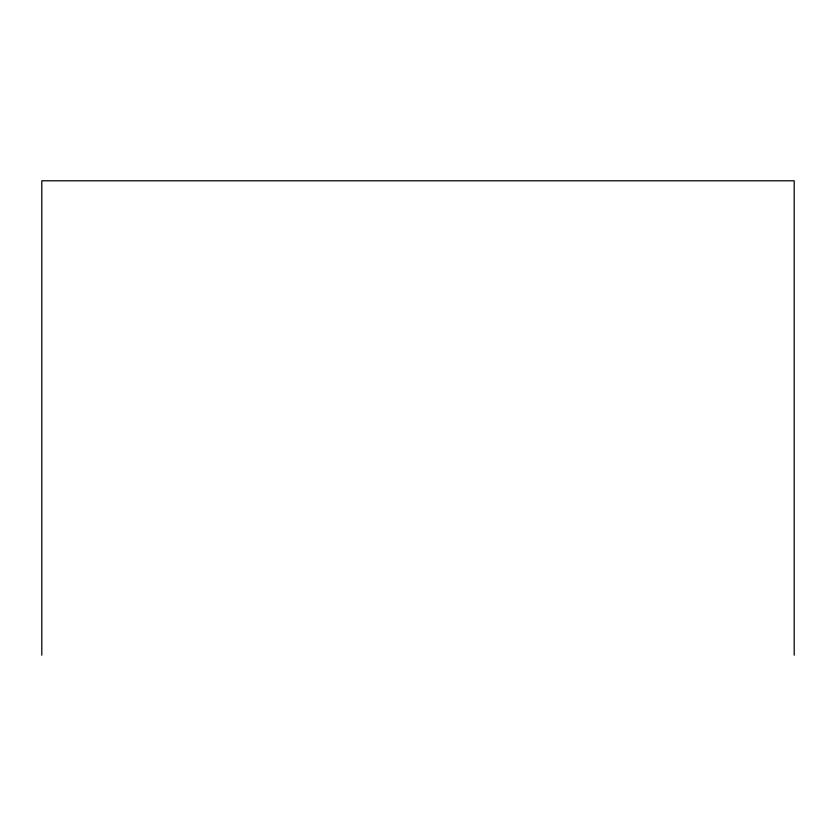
<?xml version="1.0" encoding="UTF-8"?>
<svg xmlns="http://www.w3.org/2000/svg" width="836" height="836" viewBox="0 0 836 836"><rect width="100%" height="100%" fill="white"/><g stroke="black" fill="none" stroke-linecap="round" stroke-linejoin="round"><path stroke-width="1.25" d="M794.2 655.215L794.2 180.785L41.8 180.785L41.8 655.215"/></g></svg>
